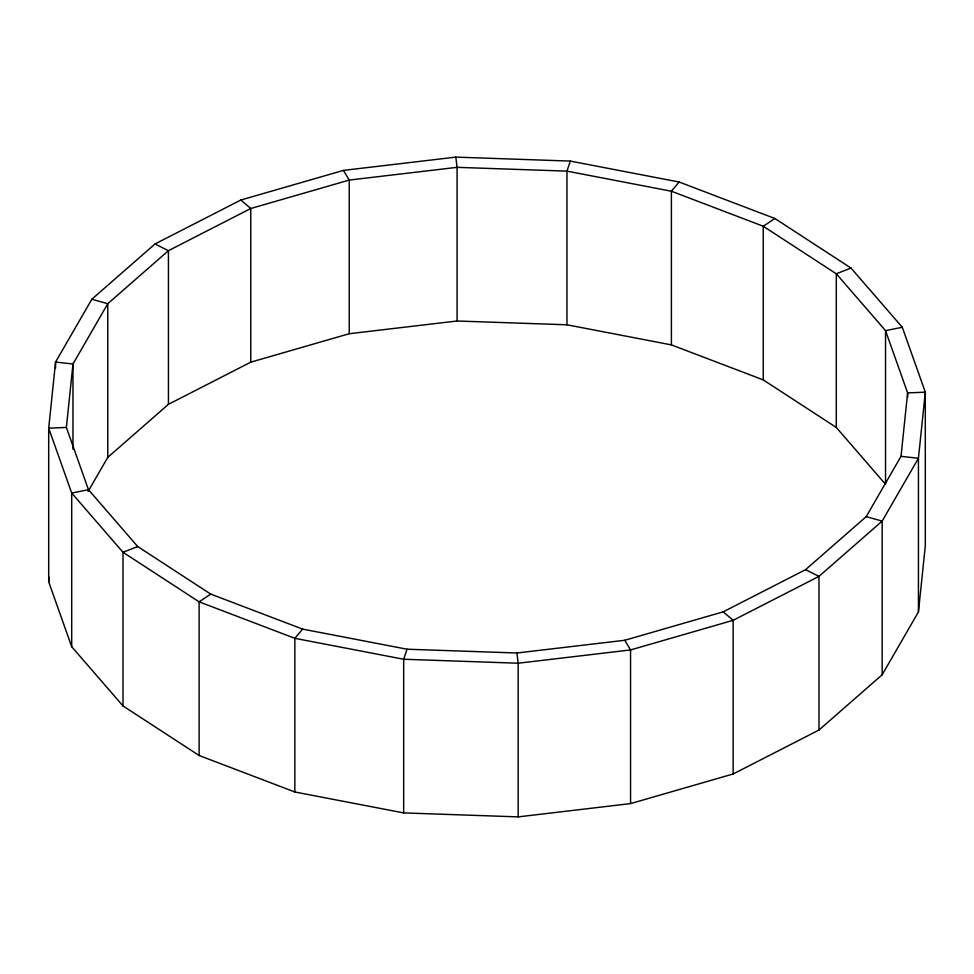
<?xml version="1.0" encoding="UTF-8"?>
<svg xmlns="http://www.w3.org/2000/svg" width="974" height="974" viewBox="0 0 974 974"><rect width="100%" height="100%" fill="white"/><g stroke="black" fill="none" stroke-linecap="round" stroke-linejoin="round"><path stroke-width="1.46" d="M48.7 581.831L48.7 428.17L55.567 362.06L91.836 299.237L155.024 243.963L240.846 200.023L343.445 170.401L455.82 157.118L570.326 161.087L679.146 182.016L774.878 218.505L850.996 268.057L902.301 327.288L925.3 392.169L925.3 545.83L918.433 611.94L882.164 674.763L818.976 730.037L733.154 773.977L630.555 803.599L518.18 816.882L403.674 812.913L294.854 791.984L199.122 755.495L123.004 705.943L71.699 646.712L48.7 581.831L49.163 577.326M918.433 611.94L918.433 458.279L925.3 392.169L907.622 392.899L901.023 456.331L866.227 516.634L805.571 569.668L723.219 611.842L624.76 640.271L516.914 653.006L407.035 649.208L302.597 629.107L210.737 594.103L137.699 546.548L88.464 489.703L66.378 427.44L72.977 364.008L107.773 303.705L168.429 250.671L250.781 208.497L349.24 180.068L457.086 167.333L566.965 171.132L671.403 191.221L763.263 226.236L836.301 273.791L885.536 330.636L907.622 392.899L907.622 397.465M407.035 649.208L403.674 659.252L403.674 812.913M570.326 161.087L566.965 171.132L566.965 324.792L671.403 344.893L763.263 379.897L836.301 427.452L885.536 484.297L885.536 330.636L902.301 327.288M88.098 491.444L107.773 457.366L168.429 404.332L250.781 362.158L349.24 333.729L457.086 320.994L566.965 324.792M302.597 629.107L294.854 638.323L294.854 791.984M679.146 182.016L671.403 191.221L671.403 344.893M210.737 594.103L199.122 601.835L199.122 755.495M774.878 218.505L763.263 226.236L763.263 379.897M137.699 546.548L123.004 552.282L123.004 705.943M850.996 268.057L836.301 273.791L836.301 427.452M88.464 489.703L71.699 493.051L71.699 646.712M66.378 427.44L48.7 428.17L71.699 493.051L123.004 552.282L199.122 601.835L294.854 638.323L403.674 659.252L518.18 663.221L630.555 649.938L733.154 620.316L818.976 576.377L882.164 521.102L918.433 458.279L901.023 456.331M91.836 299.237L107.773 303.705L107.773 457.366M866.227 516.634L882.164 521.102L882.164 674.763M155.024 243.963L168.429 250.671L168.429 404.332M805.571 569.668L818.976 576.377L818.976 730.037M240.846 200.023L250.781 208.497L250.781 362.158M723.219 611.842L733.154 620.316L733.154 773.977M343.445 170.401L349.24 180.068L349.24 333.729M624.76 640.271L630.555 649.938L630.555 803.599M455.82 157.118L457.086 167.333L457.086 320.994M516.914 653.006L518.18 663.221L518.18 816.882M72.977 449.197L72.977 364.008L55.567 362.06L55.567 368.148"/></g></svg>
